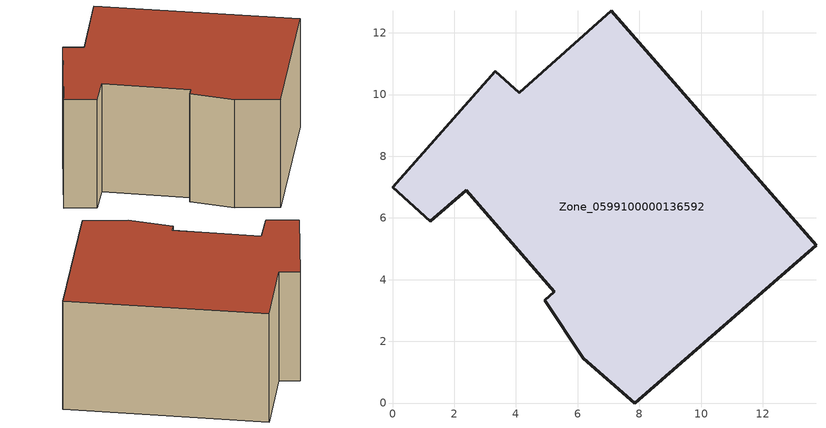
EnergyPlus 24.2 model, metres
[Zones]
Zone_0599100000136592
 floor ground (C_G): 1.23,5.9 0,6.99 3.33,10.75 4.11,10.06 7.1,12.71 13.73,5.12 7.85,0 6.18,1.45 4.94,3.34 5.25,3.61 2.4,6.9 z0
 wall outside (C_F): 4.11,10.06 3.33,10.75 0,6.99 1.23,5.9 2.4,6.9 5.25,3.61 4.94,3.34 6.18,1.45 7.85,0 13.73,5.12 7.1,12.71 4.11,10.06 z0:6.06
 roof outside (C_R): 13.73,5.12 7.1,12.71 4.11,10.06 3.33,10.75 0,6.99 1.23,5.9 2.4,6.9 5.25,3.61 4.94,3.34 6.18,1.45 7.85,0 z6.06
[BUILDING]
Pand.0599100000136592: North Axis=0; Terrain=City; Loads Convergence Tolerance Value=0.04; Temperature Convergence Tolerance Value=0.4; Solar Distribution=FullExterior; Maximum Number of Warmup Days=25; Minimum Number of Warmup Days=1
[Site:Location]
Rotterdam.The.Hague.AP_ZH_NLD Design_Conditions: Latitude=51.96; Longitude=4.45; Time Zone=1; Elevation=-4.5
[SITE:GROUNDTEMPERATURE:BUILDINGSURFACE]
18, 18, 18, 18, 18, 18, 18, 18, 18, 18, 18, 18
[MATERIAL] Thermal Absorptance=0.9; Solar Absorptance=0.7; Visible Absorptance=0.7
Name | Roughness | Thickness | Conductivity | Density | Specific Heat
G.TC.1946 | MediumSmooth | 0.15 | 1 | 540 | 1210
F.TC.1946 | Rough | 0.3 | 0.857143 | 1920 | 840
R.TC.1946 | MediumRough | 0.2 | 0.909091 | 1500 | 1000
[CONSTRUCTION]
C_G: G.TC.1946
C_F: F.TC.1946
C_R: R.TC.1946
[ZONE]
Zone_0599100000136592: Type=1; Multiplier=1; Ceiling Height=Autocalculate; Volume=Autocalculate; Floor Area=autocalculate; Part of Total Floor Area=Yes
[ZONEINFILTRATION:DESIGNFLOWRATE]
Infil_Zone_0599100000136592: Zone or ZoneList or Space or SpaceList=Zone_0599100000136592; Schedule=AlwaysOn; Design Flow Rate Calculation Method=Flow/Area; Flow Rate per Floor Area=0.003; Constant Term Coefficient=1; Temperature Term Coefficient=0; Velocity Term Coefficient=0; Velocity Squared Term Coefficient=0
[HVACTEMPLATE:ZONE:IDEALLOADSAIRSYSTEM]
Zone_0599100000136592: Maximum Heating Supply Air Temperature=50; Minimum Cooling Supply Air Temperature=13; Maximum Heating Supply Air Humidity Ratio=0.0156; Minimum Cooling Supply Air Humidity Ratio=0.0077; Heating Limit=NoLimit; Cooling Limit=NoLimit; Dehumidification Control Type=ConstantSensibleHeatRatio; Cooling Sensible Heat Ratio=0.7; Dehumidification Setpoint=60; Humidification Control Type=None; Humidification Setpoint=30; Outdoor Air Method=None; Outdoor Air Flow Rate per Person=0.00944; Outdoor Air Flow Rate per Zone Floor Area=0; Outdoor Air Flow Rate per Zone=0; Demand Controlled Ventilation Type=None; Outdoor Air Economizer Type=NoEconomizer; Heat Recovery Type=None; Sensible Heat Recovery Effectiveness=0.7; Latent Heat Recovery Effectiveness=0.65
[ZONECONTROL:THERMOSTAT]
ThermostatControl_Zone_0599100000136592: Zone or ZoneList=Zone_0599100000136592; Control Type Schedule=DualSetpointControlType; Control 1=Thermostat_Zone_0599100000136592; Temperature Difference Between Cutout And Setpoint=0
[THERMOSTATSETPOINT:DUALSETPOINT]
Thermostat_Zone_0599100000136592: Heating Setpoint Temperature Schedule=HeatingSetpoint_Zone_0599100000136592; Cooling Setpoint Temperature Schedule=CoolingSetpoint_Zone_0599100000136592
[SCHEDULE:COMPACT]
HeatingSetpoint_Zone_0599100000136592: Through: 12/31, For: AllDays, Until: 24:00, 21
CoolingSetpoint_Zone_0599100000136592: Through: 12/31, For: AllDays, Until: 24:00, 24
DualSetpointControlType: Through: 12/31, For: AllDays, Until: 24:00, 4
AlwaysOn: Through: 12/31, For: AllDays, Until: 24:00, 1
